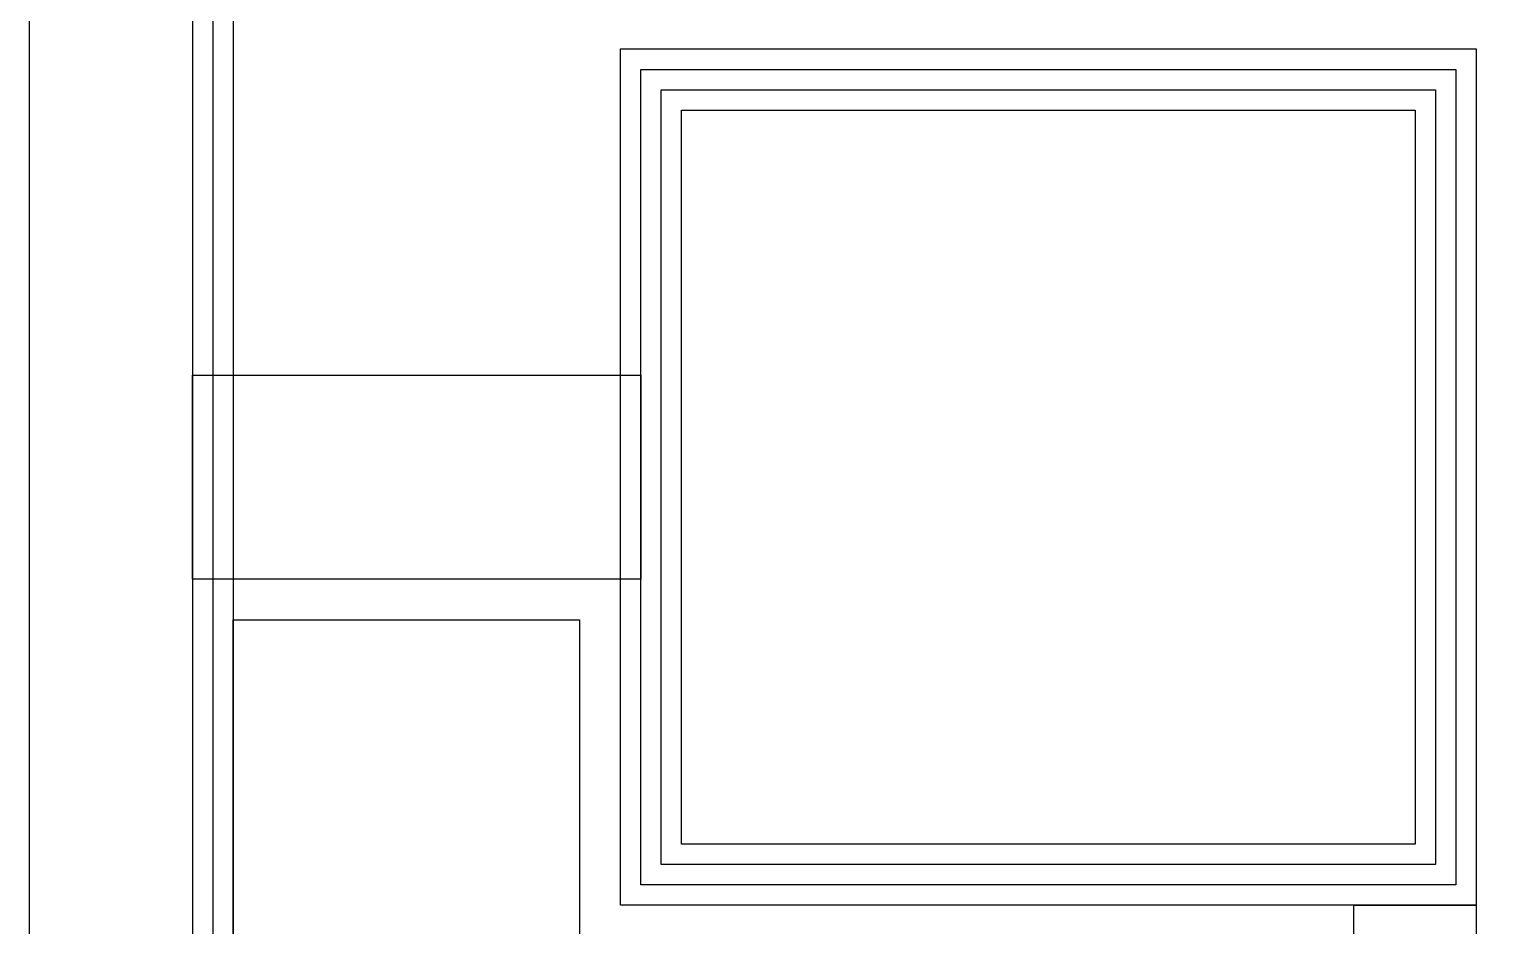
# Model space of a CAD drawing. Extents: x -87611 to 96139, y 77822 to 138139.
# Drawn here: x -48051.7 to -47691.7, y 98952.1 to 99171.9 of the extents above; entities that cross this region are included whole.
import ezdxf

# ---------------------------------------------------------------- set-up
doc = ezdxf.new("R2010")
doc.units = 0
doc.header["$MEASUREMENT"] = 0
doc.layers.get('0').update_dxf_attribs({"color": 6})
for name, color, linetype in [('L12D0 Etch', 190, 'Continuous'), ('L14D0 Au', 2, 'Continuous'), ('L3D0 Base', 3, 'Continuous'), ('L4D0 Cntr', 1, 'Continuous'), ('L7D0 DE', 42, 'Continuous'), ('L8D0 Wire', 5, 'Continuous')]:
    doc.layers.add(name, color=color, linetype=linetype)

# ---------------------------------------------------------------- blocks, each defined once
blk = doc.blocks.new('PAD200S')
at = {"layer": 'L14D0 Au'}
blk.add_lwpolyline([(10, 10), (10, 190), (190, 190), (190, 10)], close=True, dxfattribs=at)
at = {"layer": 'L3D0 Base'}
blk.add_lwpolyline([(0, 0), (0, 200), (200, 200), (200, 0)], close=True, dxfattribs=at)
at = {"layer": 'L4D0 Cntr'}
blk.add_lwpolyline([(5, 5), (5, 195), (195, 195), (195, 5)], close=True, dxfattribs=at)
at = {"layer": 'L8D0 Wire'}
blk.add_lwpolyline([(-5, -5), (-5, 205), (205, 205), (205, -5)], close=True, dxfattribs=at)
blk = doc.blocks.new('_TC_TRCE')
at = {"layer": 'L14D0 Au'}
blk.add_lwpolyline([(-949.999, 1090.001), (-864.999, 1090.001), (-864.999, 1010.001), (-684.999, 1010.001), (-684.999, 990.001), (-864.999, 990.001), (-864.999, 910.001), (-949.999, 910.001)], close=True, dxfattribs=at)
at = {"layer": 'L8D0 Wire'}
blk.add_lwpolyline([(-674.999, 980.001), (-674.999, 1020.001), (-644.999, 1020.001), (-644.999, 980.001)], close=True, dxfattribs=at)
blk = doc.blocks.new('$TEST_CHIP')
at = {"layer": 'L12D0 Etch'}
blk.add_lwpolyline([(0, 0), (0, 2950), (50, 2950), (50, 50), (1950, 50), (1950, 2950), (0, 2950), (0, 3000), (2000, 3000), (2000, 0)], close=True, dxfattribs=at)
at = {"layer": 'L3D0 Base'}
for points in [[(0, 40), (0, 3000), (40, 3000), (40, 40)], [(40, 2600), (40, 2650), (150, 2650), (150, 2600)]]:
    blk.add_lwpolyline(points, close=True, dxfattribs=at)
at = {"layer": 'L4D0 Cntr'}
blk.add_lwpolyline([(0, 0), (0, 2955), (45, 2955), (45, 45), (1955, 45), (1955, 2955), (0, 2955), (0, 3000), (2000, 3000), (2000, 0)], close=True, dxfattribs=at)
at = {"layer": 'L7D0 DE'}
blk.add_lwpolyline([(1999.998, -0.002), (0, 0.179), (0, 2960), (40, 2960), (40, 40.175), (1960, 40.002), (1960, 2960), (0, 2960), (0, 3000), (2000, 3000), (2000, 0)], close=True, dxfattribs=at)
at = {"linetype": 'Continuous'}
blk.add_blockref('_TC_TRCE', (1000, 1500), dxfattribs=at)
at = {"rotation": 270}
blk.add_blockref('PAD200S', (150, 2725), dxfattribs=at)
blk = doc.blocks.new('$TEST_CHIP_B')
at = {"linetype": 'Continuous'}
blk.add_blockref('$TEST_CHIP', (0, 0), dxfattribs=at)

msp = doc.modelspace()

# ---------------------------------------------------------------- block references
at = {"linetype": 'Continuous'}
msp.add_blockref('$TEST_CHIP_B', (-48051.71, 96437.09), dxfattribs=at)

doc.saveas('drawing.dxf')
